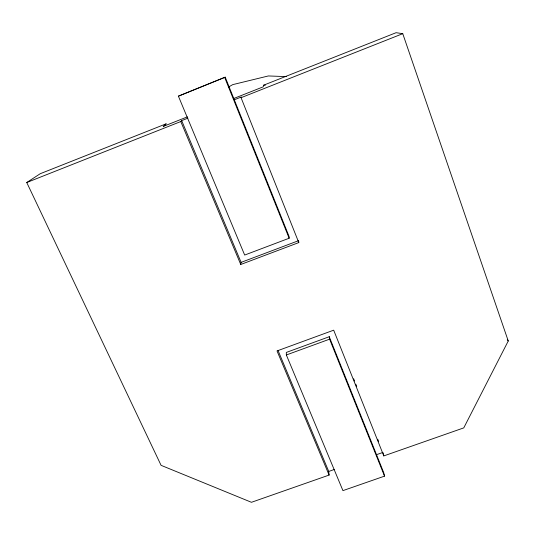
<?xml version="1.0" encoding="UTF-8"?>
<svg xmlns="http://www.w3.org/2000/svg" width="535" height="535" viewBox="0 0 535 535"><rect width="100%" height="100%" fill="white"/><g stroke="black" fill="none" stroke-linecap="round" stroke-linejoin="round"><path stroke-width="0.8" d="M298.69 241.292L298.791 242.582L240.75 264.484L241.098 262.371L181.673 120.616L187.879 118.155M163.215 126.795L166.104 123.832L40.239 173.708L26.75 182.522L161.082 465.336L251.45 502.298L329.112 475.073L277.023 350.933L333.693 330.182L383.796 455.914L463.771 427.88L508.25 340.989L402.761 33.678L396.074 32.702L263.681 85.165L263.26 86.81L233.842 98.467M298.791 242.582L241.058 97.691L241.419 96.962L234.43 99.724M178.402 96.16L225.228 77.167L289.081 236.51L289.147 238.236L244.676 255.055L178.402 96.16L225.228 77.167M26.75 182.522L180.776 121.552L181.673 120.616M166.104 123.832L163.389 126.374L187.39 116.864M228.432 87.091L232.745 84.63L268.369 75.95L286.426 76.625M241.058 97.691L402.761 33.678M241.098 262.371L298.644 240.65M329.246 336.729L286.312 352.431L286.352 354.972L342.935 490.622L384.531 476.137L383.782 472.82L329.246 336.729L329.607 339.163L384.531 476.137M286.352 354.972L329.607 339.163M329.112 475.073L328.737 471.442L334.241 469.509M376.687 454.61L382.98 452.403M263.681 85.165L265.34 85.225M507.3 339.625L508.25 340.989M278.033 350.478L328.737 471.442M180.776 121.552L240.75 264.484M224.767 77.669L289.147 238.236M353.642 378.747L354.571 381.074M355.802 384.17L356.731 386.497M377.73 439.222L378.653 441.549M383.14 453.105L383.796 455.914"/></g></svg>
